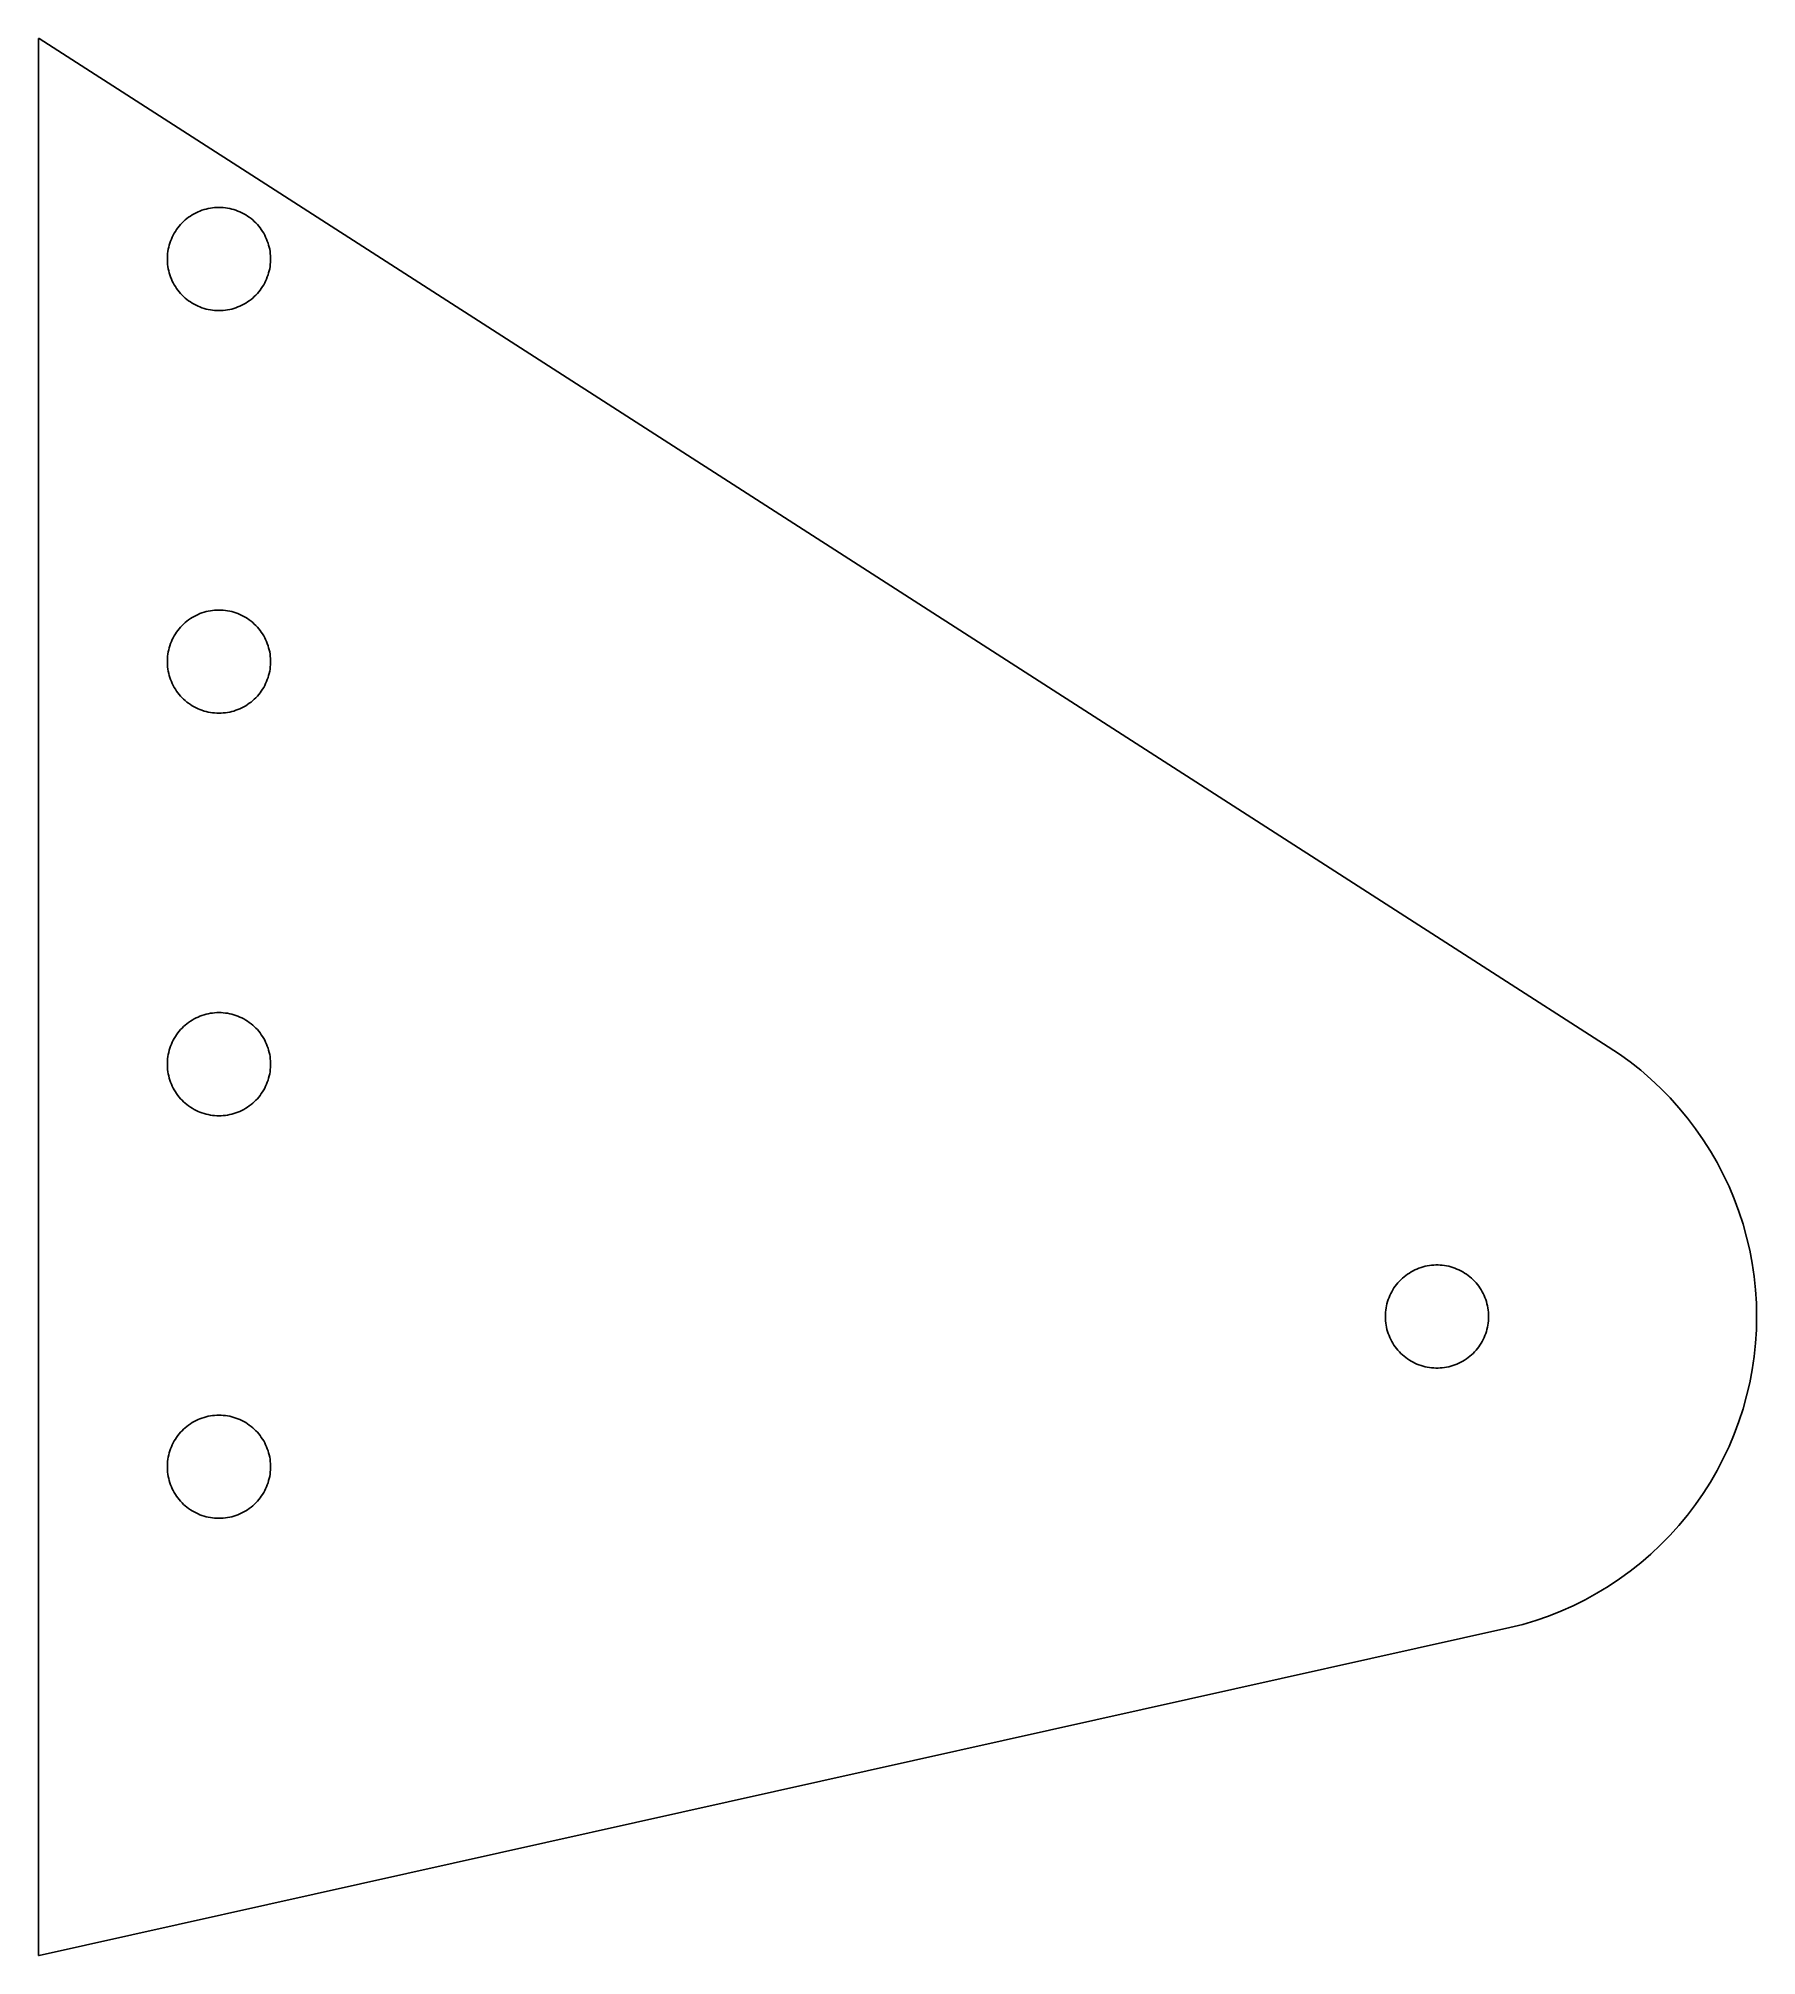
# Model space of a CAD drawing. Header units: metres. Extents: x -2.19 to 0.5, y -1 to 2.
import ezdxf

# ---------------------------------------------------------------- set-up
doc = ezdxf.new("R2010")
doc.units = ezdxf.units.M

msp = doc.modelspace()

# ---------------------------------------------------------------- linework, layer by layer
for p, q in [((-2.1865, 2), (-2.1875, 2)), ((-2.1875, 2), (-2.1875, -1)), ((0.2679, 0.4222), (-2.1865, 2)), ((-1.965, 1.7087), (-1.9627, 1.7112)), ((-1.9627, 1.7112), (-1.9603, 1.7135)), ((-1.9603, 1.7135), (-1.9578, 1.7158)), ((-1.9578, 1.7158), (-1.9551, 1.718)), ((-1.9551, 1.718), (-1.9525, 1.72)), ((-1.9525, 1.72), (-1.9497, 1.7219)), ((-1.9497, 1.7219), (-1.9468, 1.7237)), ((-1.9468, 1.7237), (-1.9439, 1.7254)), ((-1.9439, 1.7254), (-1.9409, 1.727)), ((-1.9409, 1.727), (-1.9378, 1.7285)), ((-1.9378, 1.7285), (-1.9347, 1.7297)), ((-1.9347, 1.7297), (-1.9316, 1.7309)), ((-1.9316, 1.7309), (-1.9283, 1.732)), ((-1.9283, 1.732), (-1.9251, 1.7329)), ((-1.9251, 1.7329), (-1.9218, 1.7337)), ((-1.9218, 1.7337), (-1.9185, 1.7343)), ((-1.9185, 1.7343), (-1.9151, 1.7348)), ((-1.9151, 1.7348), (-1.9118, 1.7351)), ((-1.9118, 1.7351), (-1.9084, 1.7353)), ((-1.9084, 1.7353), (-1.905, 1.7354)), ((-1.905, 1.7354), (-1.9016, 1.7353)), ((-1.9016, 1.7353), (-1.8982, 1.7351)), ((-1.8982, 1.7351), (-1.8949, 1.7348)), ((-1.8949, 1.7348), (-1.8916, 1.7343)), ((-1.8916, 1.7343), (-1.8882, 1.7337)), ((-1.8882, 1.7337), (-1.8849, 1.7329)), ((-1.8849, 1.7329), (-1.8817, 1.732)), ((-1.8817, 1.732), (-1.8785, 1.7309)), ((-1.8785, 1.7309), (-1.8753, 1.7297)), ((-1.8753, 1.7297), (-1.8722, 1.7285)), ((-1.8722, 1.7285), (-1.8691, 1.727)), ((-1.8691, 1.727), (-1.8661, 1.7254)), ((-1.8661, 1.7254), (-1.8632, 1.7237)), ((-1.8632, 1.7237), (-1.8603, 1.7219)), ((-1.8603, 1.7219), (-1.8576, 1.72)), ((-1.8576, 1.72), (-1.8549, 1.718)), ((-1.8549, 1.718), (-1.8523, 1.7158)), ((-1.8523, 1.7158), (-1.8498, 1.7135)), ((-1.8498, 1.7135), (-1.8474, 1.7112)), ((-1.8474, 1.7112), (-1.845, 1.7087)), ((-1.9818, 1.6797), (-1.9807, 1.6828)), ((-1.9807, 1.6828), (-1.9794, 1.686)), ((-1.9794, 1.686), (-1.978, 1.6891)), ((-1.978, 1.6891), (-1.9765, 1.6921)), ((-1.9765, 1.6921), (-1.9749, 1.6951)), ((-1.9749, 1.6951), (-1.9732, 1.698)), ((-1.9732, 1.698), (-1.9713, 1.7008)), ((-1.9713, 1.7008), (-1.9693, 1.7035)), ((-1.9693, 1.7035), (-1.9672, 1.7062)), ((-1.9672, 1.7062), (-1.965, 1.7087)), ((-1.845, 1.7087), (-1.8428, 1.7062)), ((-1.8428, 1.7062), (-1.8407, 1.7035)), ((-1.8407, 1.7035), (-1.8388, 1.7008)), ((-1.8388, 1.7008), (-1.8369, 1.698)), ((-1.8369, 1.698), (-1.8351, 1.6951)), ((-1.8351, 1.6951), (-1.8335, 1.6921)), ((-1.8335, 1.6921), (-1.832, 1.6891)), ((-1.832, 1.6891), (-1.8306, 1.686)), ((-1.8306, 1.686), (-1.8294, 1.6828)), ((-1.8294, 1.6828), (-1.8282, 1.6797)), ((-1.9857, 1.6564), (-1.9856, 1.6598)), ((-1.9857, 1.653), (-1.9857, 1.6564)), ((-1.9856, 1.6496), (-1.9857, 1.653)), ((-1.9856, 1.6598), (-1.9853, 1.6631)), ((-1.9853, 1.6631), (-1.9849, 1.6665)), ((-1.9849, 1.6665), (-1.9843, 1.6699)), ((-1.9843, 1.6699), (-1.9836, 1.6731)), ((-1.9836, 1.6731), (-1.9827, 1.6764)), ((-1.9827, 1.6764), (-1.9818, 1.6797)), ((-1.8282, 1.6797), (-1.8273, 1.6764)), ((-1.8273, 1.6764), (-1.8264, 1.6731)), ((-1.8264, 1.6731), (-1.8257, 1.6699)), ((-1.8257, 1.6699), (-1.8252, 1.6665)), ((-1.8252, 1.6665), (-1.8248, 1.6631)), ((-1.8248, 1.6631), (-1.8245, 1.6598)), ((-1.8245, 1.6598), (-1.8243, 1.6564)), ((-1.8243, 1.653), (-1.8245, 1.6496)), ((-1.8243, 1.6564), (-1.8243, 1.653)), ((-1.9853, 1.6463), (-1.9856, 1.6496)), ((-1.9849, 1.6429), (-1.9853, 1.6463)), ((-1.9843, 1.6396), (-1.9849, 1.6429)), ((-1.9836, 1.6363), (-1.9843, 1.6396)), ((-1.9827, 1.633), (-1.9836, 1.6363)), ((-1.9818, 1.6298), (-1.9827, 1.633)), ((-1.9807, 1.6266), (-1.9818, 1.6298)), ((-1.9794, 1.6234), (-1.9807, 1.6266)), ((-1.978, 1.6203), (-1.9794, 1.6234)), ((-1.9765, 1.6173), (-1.978, 1.6203)), ((-1.832, 1.6203), (-1.8335, 1.6173)), ((-1.8306, 1.6234), (-1.832, 1.6203)), ((-1.8294, 1.6266), (-1.8306, 1.6234)), ((-1.8282, 1.6298), (-1.8294, 1.6266)), ((-1.8273, 1.633), (-1.8282, 1.6298)), ((-1.8264, 1.6363), (-1.8273, 1.633)), ((-1.8257, 1.6396), (-1.8264, 1.6363)), ((-1.8252, 1.6429), (-1.8257, 1.6396)), ((-1.8248, 1.6463), (-1.8252, 1.6429)), ((-1.8245, 1.6496), (-1.8248, 1.6463)), ((-1.9749, 1.6144), (-1.9765, 1.6173)), ((-1.9732, 1.6115), (-1.9749, 1.6144)), ((-1.9713, 1.6087), (-1.9732, 1.6115)), ((-1.9693, 1.6059), (-1.9713, 1.6087)), ((-1.9672, 1.6033), (-1.9693, 1.6059)), ((-1.965, 1.6007), (-1.9672, 1.6033)), ((-1.9627, 1.5982), (-1.965, 1.6007)), ((-1.9603, 1.5959), (-1.9627, 1.5982)), ((-1.9578, 1.5936), (-1.9603, 1.5959)), ((-1.9551, 1.5915), (-1.9578, 1.5936)), ((-1.9525, 1.5894), (-1.9551, 1.5915)), ((-1.8549, 1.5915), (-1.8576, 1.5894)), ((-1.8523, 1.5936), (-1.8549, 1.5915)), ((-1.8498, 1.5959), (-1.8523, 1.5936)), ((-1.8474, 1.5982), (-1.8498, 1.5959)), ((-1.845, 1.6007), (-1.8474, 1.5982)), ((-1.8428, 1.6033), (-1.845, 1.6007)), ((-1.8407, 1.6059), (-1.8428, 1.6033)), ((-1.8388, 1.6087), (-1.8407, 1.6059)), ((-1.8369, 1.6115), (-1.8388, 1.6087)), ((-1.8351, 1.6144), (-1.8369, 1.6115)), ((-1.8335, 1.6173), (-1.8351, 1.6144)), ((-1.9497, 1.5875), (-1.9525, 1.5894)), ((-1.9468, 1.5857), (-1.9497, 1.5875)), ((-1.9439, 1.584), (-1.9468, 1.5857)), ((-1.9409, 1.5824), (-1.9439, 1.584)), ((-1.9378, 1.581), (-1.9409, 1.5824)), ((-1.9347, 1.5797), (-1.9378, 1.581)), ((-1.9316, 1.5785), (-1.9347, 1.5797)), ((-1.9283, 1.5775), (-1.9316, 1.5785)), ((-1.9251, 1.5765), (-1.9283, 1.5775)), ((-1.9218, 1.5758), (-1.9251, 1.5765)), ((-1.9185, 1.5751), (-1.9218, 1.5758)), ((-1.9151, 1.5747), (-1.9185, 1.5751)), ((-1.9118, 1.5743), (-1.9151, 1.5747)), ((-1.9084, 1.5741), (-1.9118, 1.5743)), ((-1.905, 1.574), (-1.9084, 1.5741)), ((-1.9016, 1.5741), (-1.905, 1.574)), ((-1.8982, 1.5743), (-1.9016, 1.5741)), ((-1.8949, 1.5747), (-1.8982, 1.5743)), ((-1.8916, 1.5751), (-1.8949, 1.5747)), ((-1.8882, 1.5758), (-1.8916, 1.5751)), ((-1.8849, 1.5765), (-1.8882, 1.5758)), ((-1.8817, 1.5775), (-1.8849, 1.5765)), ((-1.8785, 1.5785), (-1.8817, 1.5775)), ((-1.8753, 1.5797), (-1.8785, 1.5785)), ((-1.8722, 1.581), (-1.8753, 1.5797)), ((-1.8691, 1.5824), (-1.8722, 1.581)), ((-1.8661, 1.584), (-1.8691, 1.5824)), ((-1.8632, 1.5857), (-1.8661, 1.584)), ((-1.8603, 1.5875), (-1.8632, 1.5857)), ((-1.8576, 1.5894), (-1.8603, 1.5875)), ((-1.965, 1.0788), (-1.9627, 1.0813)), ((-1.9627, 1.0813), (-1.9603, 1.0836)), ((-1.9603, 1.0836), (-1.9578, 1.0859)), ((-1.9578, 1.0859), (-1.9551, 1.088)), ((-1.9551, 1.088), (-1.9525, 1.0901)), ((-1.9525, 1.0901), (-1.9497, 1.092)), ((-1.9497, 1.092), (-1.9468, 1.0938)), ((-1.9468, 1.0938), (-1.9439, 1.0955)), ((-1.9439, 1.0955), (-1.9409, 1.0971)), ((-1.9409, 1.0971), (-1.9378, 1.0985)), ((-1.9378, 1.0985), (-1.9347, 1.0998)), ((-1.9347, 1.0998), (-1.9316, 1.101)), ((-1.9316, 1.101), (-1.9283, 1.1021)), ((-1.9283, 1.1021), (-1.9251, 1.103)), ((-1.9251, 1.103), (-1.9218, 1.1037)), ((-1.9218, 1.1037), (-1.9185, 1.1044)), ((-1.9185, 1.1044), (-1.9151, 1.1049)), ((-1.9151, 1.1049), (-1.9118, 1.1052)), ((-1.9118, 1.1052), (-1.9084, 1.1054)), ((-1.9084, 1.1054), (-1.905, 1.1055)), ((-1.905, 1.1055), (-1.9016, 1.1054)), ((-1.9016, 1.1054), (-1.8982, 1.1052)), ((-1.8982, 1.1052), (-1.8949, 1.1049)), ((-1.8949, 1.1049), (-1.8916, 1.1044)), ((-1.8916, 1.1044), (-1.8882, 1.1037)), ((-1.8882, 1.1037), (-1.8849, 1.103)), ((-1.8849, 1.103), (-1.8817, 1.1021)), ((-1.8817, 1.1021), (-1.8785, 1.101)), ((-1.8785, 1.101), (-1.8753, 1.0998)), ((-1.8753, 1.0998), (-1.8722, 1.0985)), ((-1.8722, 1.0985), (-1.8691, 1.0971)), ((-1.8691, 1.0971), (-1.8661, 1.0955)), ((-1.8661, 1.0955), (-1.8632, 1.0938)), ((-1.8632, 1.0938), (-1.8603, 1.092)), ((-1.8603, 1.092), (-1.8576, 1.0901)), ((-1.8576, 1.0901), (-1.8549, 1.088)), ((-1.8549, 1.088), (-1.8523, 1.0859)), ((-1.8523, 1.0859), (-1.8498, 1.0836)), ((-1.8498, 1.0836), (-1.8474, 1.0813)), ((-1.8474, 1.0813), (-1.845, 1.0788)), ((-1.9818, 1.0497), (-1.9807, 1.0529)), ((-1.9807, 1.0529), (-1.9794, 1.0561)), ((-1.9794, 1.0561), (-1.978, 1.0592)), ((-1.978, 1.0592), (-1.9765, 1.0622)), ((-1.9765, 1.0622), (-1.9749, 1.0652)), ((-1.9749, 1.0652), (-1.9732, 1.068)), ((-1.9732, 1.068), (-1.9713, 1.0709)), ((-1.9713, 1.0709), (-1.9693, 1.0736)), ((-1.9693, 1.0736), (-1.9672, 1.0762)), ((-1.9672, 1.0762), (-1.965, 1.0788)), ((-1.845, 1.0788), (-1.8428, 1.0762)), ((-1.8428, 1.0762), (-1.8407, 1.0736)), ((-1.8407, 1.0736), (-1.8388, 1.0709)), ((-1.8388, 1.0709), (-1.8369, 1.068)), ((-1.8369, 1.068), (-1.8351, 1.0652)), ((-1.8351, 1.0652), (-1.8335, 1.0622)), ((-1.8335, 1.0622), (-1.832, 1.0592)), ((-1.832, 1.0592), (-1.8306, 1.0561)), ((-1.8306, 1.0561), (-1.8294, 1.0529)), ((-1.8294, 1.0529), (-1.8282, 1.0497)), ((-1.9857, 1.0265), (-1.9856, 1.0299)), ((-1.9857, 1.0231), (-1.9857, 1.0265)), ((-1.9856, 1.0197), (-1.9857, 1.0231)), ((-1.9856, 1.0299), (-1.9853, 1.0332)), ((-1.9853, 1.0332), (-1.9849, 1.0366)), ((-1.9849, 1.0366), (-1.9843, 1.0399)), ((-1.9843, 1.0399), (-1.9836, 1.0432)), ((-1.9836, 1.0432), (-1.9827, 1.0465)), ((-1.9827, 1.0465), (-1.9818, 1.0497)), ((-1.8282, 1.0497), (-1.8273, 1.0465)), ((-1.8273, 1.0465), (-1.8264, 1.0432)), ((-1.8264, 1.0432), (-1.8257, 1.0399)), ((-1.8257, 1.0399), (-1.8252, 1.0366)), ((-1.8252, 1.0366), (-1.8248, 1.0332)), ((-1.8248, 1.0332), (-1.8245, 1.0299)), ((-1.8245, 1.0299), (-1.8243, 1.0265)), ((-1.8243, 1.0231), (-1.8245, 1.0197)), ((-1.8243, 1.0265), (-1.8243, 1.0231)), ((-1.9853, 1.0164), (-1.9856, 1.0197)), ((-1.9849, 1.013), (-1.9853, 1.0164)), ((-1.9843, 1.0097), (-1.9849, 1.013)), ((-1.9836, 1.0064), (-1.9843, 1.0097)), ((-1.9827, 1.0031), (-1.9836, 1.0064)), ((-1.9818, 0.9998), (-1.9827, 1.0031)), ((-1.9807, 0.9967), (-1.9818, 0.9998)), ((-1.9794, 0.9935), (-1.9807, 0.9967)), ((-1.978, 0.9904), (-1.9794, 0.9935)), ((-1.9765, 0.9874), (-1.978, 0.9904)), ((-1.832, 0.9904), (-1.8335, 0.9874)), ((-1.8306, 0.9935), (-1.832, 0.9904)), ((-1.8294, 0.9967), (-1.8306, 0.9935)), ((-1.8282, 0.9998), (-1.8294, 0.9967)), ((-1.8273, 1.0031), (-1.8282, 0.9998)), ((-1.8264, 1.0064), (-1.8273, 1.0031)), ((-1.8257, 1.0097), (-1.8264, 1.0064)), ((-1.8252, 1.013), (-1.8257, 1.0097)), ((-1.8248, 1.0164), (-1.8252, 1.013)), ((-1.8245, 1.0197), (-1.8248, 1.0164)), ((-1.9749, 0.9844), (-1.9765, 0.9874)), ((-1.9732, 0.9816), (-1.9749, 0.9844)), ((-1.9713, 0.9787), (-1.9732, 0.9816)), ((-1.9693, 0.976), (-1.9713, 0.9787)), ((-1.9672, 0.9733), (-1.9693, 0.976)), ((-1.965, 0.9708), (-1.9672, 0.9733)), ((-1.9627, 0.9683), (-1.965, 0.9708)), ((-1.9603, 0.966), (-1.9627, 0.9683)), ((-1.9578, 0.9637), (-1.9603, 0.966)), ((-1.9551, 0.9615), (-1.9578, 0.9637)), ((-1.9525, 0.9595), (-1.9551, 0.9615)), ((-1.8549, 0.9615), (-1.8576, 0.9595)), ((-1.8523, 0.9637), (-1.8549, 0.9615)), ((-1.8498, 0.966), (-1.8523, 0.9637)), ((-1.8474, 0.9683), (-1.8498, 0.966)), ((-1.845, 0.9708), (-1.8474, 0.9683)), ((-1.8428, 0.9733), (-1.845, 0.9708)), ((-1.8407, 0.976), (-1.8428, 0.9733)), ((-1.8388, 0.9787), (-1.8407, 0.976)), ((-1.8369, 0.9816), (-1.8388, 0.9787)), ((-1.8351, 0.9844), (-1.8369, 0.9816)), ((-1.8335, 0.9874), (-1.8351, 0.9844)), ((-1.9497, 0.9576), (-1.9525, 0.9595)), ((-1.9468, 0.9558), (-1.9497, 0.9576)), ((-1.9439, 0.9541), (-1.9468, 0.9558)), ((-1.9409, 0.9525), (-1.9439, 0.9541)), ((-1.9378, 0.9511), (-1.9409, 0.9525)), ((-1.9347, 0.9498), (-1.9378, 0.9511)), ((-1.9316, 0.9486), (-1.9347, 0.9498)), ((-1.9283, 0.9475), (-1.9316, 0.9486)), ((-1.9251, 0.9466), (-1.9283, 0.9475)), ((-1.9218, 0.9458), (-1.9251, 0.9466)), ((-1.9185, 0.9452), (-1.9218, 0.9458)), ((-1.9151, 0.9447), (-1.9185, 0.9452)), ((-1.9118, 0.9444), (-1.9151, 0.9447)), ((-1.9084, 0.9442), (-1.9118, 0.9444)), ((-1.905, 0.9441), (-1.9084, 0.9442)), ((-1.9016, 0.9442), (-1.905, 0.9441)), ((-1.8982, 0.9444), (-1.9016, 0.9442)), ((-1.8949, 0.9447), (-1.8982, 0.9444)), ((-1.8916, 0.9452), (-1.8949, 0.9447)), ((-1.8882, 0.9458), (-1.8916, 0.9452)), ((-1.8849, 0.9466), (-1.8882, 0.9458)), ((-1.8817, 0.9475), (-1.8849, 0.9466)), ((-1.8785, 0.9486), (-1.8817, 0.9475)), ((-1.8753, 0.9498), (-1.8785, 0.9486)), ((-1.8722, 0.9511), (-1.8753, 0.9498)), ((-1.8691, 0.9525), (-1.8722, 0.9511)), ((-1.8661, 0.9541), (-1.8691, 0.9525)), ((-1.8632, 0.9558), (-1.8661, 0.9541)), ((-1.8603, 0.9576), (-1.8632, 0.9558)), ((-1.8576, 0.9595), (-1.8603, 0.9576)), ((-1.965, 0.4489), (-1.9627, 0.4513)), ((-1.9627, 0.4513), (-1.9603, 0.4537)), ((-1.9603, 0.4537), (-1.9578, 0.456)), ((-1.9578, 0.456), (-1.9551, 0.4581)), ((-1.9551, 0.4581), (-1.9525, 0.4602)), ((-1.9525, 0.4602), (-1.9497, 0.4621)), ((-1.9497, 0.4621), (-1.9468, 0.4639)), ((-1.9468, 0.4639), (-1.9439, 0.4656)), ((-1.9439, 0.4656), (-1.9409, 0.4672)), ((-1.9409, 0.4672), (-1.9378, 0.4686)), ((-1.9378, 0.4686), (-1.9347, 0.4699)), ((-1.9347, 0.4699), (-1.9316, 0.4711)), ((-1.9316, 0.4711), (-1.9283, 0.4721)), ((-1.9283, 0.4721), (-1.9251, 0.4731)), ((-1.9251, 0.4731), (-1.9218, 0.4738)), ((-1.9218, 0.4738), (-1.9185, 0.4745)), ((-1.9185, 0.4745), (-1.9151, 0.4749)), ((-1.9151, 0.4749), (-1.9118, 0.4753)), ((-1.9118, 0.4753), (-1.9084, 0.4755)), ((-1.9084, 0.4755), (-1.905, 0.4756)), ((-1.905, 0.4756), (-1.9016, 0.4755)), ((-1.9016, 0.4755), (-1.8982, 0.4753)), ((-1.8982, 0.4753), (-1.8949, 0.4749)), ((-1.8949, 0.4749), (-1.8916, 0.4745)), ((-1.8916, 0.4745), (-1.8882, 0.4738)), ((-1.8882, 0.4738), (-1.8849, 0.4731)), ((-1.8849, 0.4731), (-1.8817, 0.4721)), ((-1.8817, 0.4721), (-1.8785, 0.4711)), ((-1.8785, 0.4711), (-1.8753, 0.4699)), ((-1.8753, 0.4699), (-1.8722, 0.4686)), ((-1.8722, 0.4686), (-1.8691, 0.4672)), ((-1.8691, 0.4672), (-1.8661, 0.4656)), ((-1.8661, 0.4656), (-1.8632, 0.4639)), ((-1.8632, 0.4639), (-1.8603, 0.4621)), ((-1.8603, 0.4621), (-1.8576, 0.4602)), ((-1.8576, 0.4602), (-1.8549, 0.4581)), ((-1.8549, 0.4581), (-1.8523, 0.456)), ((-1.8523, 0.456), (-1.8498, 0.4537)), ((-1.8498, 0.4537), (-1.8474, 0.4513)), ((-1.8474, 0.4513), (-1.845, 0.4489)), ((-1.9818, 0.4198), (-1.9807, 0.423)), ((-1.9807, 0.423), (-1.9794, 0.4261)), ((-1.9794, 0.4261), (-1.978, 0.4292)), ((-1.978, 0.4292), (-1.9765, 0.4323)), ((-1.9765, 0.4323), (-1.9749, 0.4352)), ((-1.9749, 0.4352), (-1.9732, 0.4381)), ((-1.9732, 0.4381), (-1.9713, 0.4409)), ((-1.9713, 0.4409), (-1.9693, 0.4437)), ((-1.9693, 0.4437), (-1.9672, 0.4463)), ((-1.9672, 0.4463), (-1.965, 0.4489)), ((-1.845, 0.4489), (-1.8428, 0.4463)), ((-1.8428, 0.4463), (-1.8407, 0.4437)), ((-1.8407, 0.4437), (-1.8388, 0.4409)), ((-1.8388, 0.4409), (-1.8369, 0.4381)), ((-1.8369, 0.4381), (-1.8351, 0.4352)), ((-1.8351, 0.4352), (-1.8335, 0.4323)), ((-1.8335, 0.4323), (-1.832, 0.4292)), ((-1.832, 0.4292), (-1.8306, 0.4261)), ((-1.8306, 0.4261), (-1.8294, 0.423)), ((-1.8294, 0.423), (-1.8282, 0.4198)), ((0.2854, 0.4106), (0.2679, 0.4222)), ((-1.9857, 0.3966), (-1.9856, 0.3999)), ((-1.9857, 0.3932), (-1.9857, 0.3966)), ((-1.9856, 0.3898), (-1.9857, 0.3932)), ((-1.9856, 0.3999), (-1.9853, 0.4033)), ((-1.9853, 0.4033), (-1.9849, 0.4067)), ((-1.9849, 0.4067), (-1.9843, 0.41)), ((-1.9843, 0.41), (-1.9836, 0.4133)), ((-1.9836, 0.4133), (-1.9827, 0.4166)), ((-1.9827, 0.4166), (-1.9818, 0.4198)), ((-1.8282, 0.4198), (-1.8273, 0.4166)), ((-1.8273, 0.4166), (-1.8264, 0.4133)), ((-1.8264, 0.4133), (-1.8257, 0.41)), ((-1.8257, 0.41), (-1.8252, 0.4067)), ((-1.8252, 0.4067), (-1.8248, 0.4033)), ((-1.8248, 0.4033), (-1.8245, 0.3999)), ((-1.8245, 0.3999), (-1.8243, 0.3966)), ((-1.8243, 0.3932), (-1.8245, 0.3898)), ((-1.8243, 0.3966), (-1.8243, 0.3932)), ((0.3023, 0.3983), (0.2854, 0.4106)), ((0.3187, 0.3853), (0.3023, 0.3983)), ((-1.9853, 0.3864), (-1.9856, 0.3898)), ((-1.9849, 0.3831), (-1.9853, 0.3864)), ((-1.9843, 0.3797), (-1.9849, 0.3831)), ((-1.9836, 0.3765), (-1.9843, 0.3797)), ((-1.9827, 0.3732), (-1.9836, 0.3765)), ((-1.9818, 0.3699), (-1.9827, 0.3732)), ((-1.9807, 0.3667), (-1.9818, 0.3699)), ((-1.9794, 0.3636), (-1.9807, 0.3667)), ((-1.978, 0.3605), (-1.9794, 0.3636)), ((-1.9765, 0.3575), (-1.978, 0.3605)), ((-1.832, 0.3605), (-1.8335, 0.3575)), ((-1.8306, 0.3636), (-1.832, 0.3605)), ((-1.8294, 0.3667), (-1.8306, 0.3636)), ((-1.8282, 0.3699), (-1.8294, 0.3667)), ((-1.8273, 0.3732), (-1.8282, 0.3699)), ((-1.8264, 0.3765), (-1.8273, 0.3732)), ((-1.8257, 0.3797), (-1.8264, 0.3765)), ((-1.8252, 0.3831), (-1.8257, 0.3797)), ((-1.8248, 0.3864), (-1.8252, 0.3831)), ((-1.8245, 0.3898), (-1.8248, 0.3864)), ((0.3346, 0.3716), (0.3187, 0.3853)), ((0.3498, 0.3572), (0.3346, 0.3716)), ((-1.9749, 0.3545), (-1.9765, 0.3575)), ((-1.9732, 0.3516), (-1.9749, 0.3545)), ((-1.9713, 0.3488), (-1.9732, 0.3516)), ((-1.9693, 0.3461), (-1.9713, 0.3488)), ((-1.9672, 0.3434), (-1.9693, 0.3461)), ((-1.965, 0.3409), (-1.9672, 0.3434)), ((-1.9627, 0.3384), (-1.965, 0.3409)), ((-1.9603, 0.336), (-1.9627, 0.3384)), ((-1.9578, 0.3338), (-1.9603, 0.336)), ((-1.9551, 0.3316), (-1.9578, 0.3338)), ((-1.9525, 0.3296), (-1.9551, 0.3316)), ((-1.8549, 0.3316), (-1.8576, 0.3296)), ((-1.8523, 0.3338), (-1.8549, 0.3316)), ((-1.8498, 0.336), (-1.8523, 0.3338)), ((-1.8474, 0.3384), (-1.8498, 0.336)), ((-1.845, 0.3409), (-1.8474, 0.3384)), ((-1.8428, 0.3434), (-1.845, 0.3409)), ((-1.8407, 0.3461), (-1.8428, 0.3434)), ((-1.8388, 0.3488), (-1.8407, 0.3461)), ((-1.8369, 0.3516), (-1.8388, 0.3488)), ((-1.8351, 0.3545), (-1.8369, 0.3516)), ((-1.8335, 0.3575), (-1.8351, 0.3545)), ((0.3645, 0.3423), (0.3498, 0.3572)), ((0.3785, 0.3267), (0.3645, 0.3423)), ((-1.9497, 0.3277), (-1.9525, 0.3296)), ((-1.9468, 0.3258), (-1.9497, 0.3277)), ((-1.9439, 0.3241), (-1.9468, 0.3258)), ((-1.9409, 0.3226), (-1.9439, 0.3241)), ((-1.9378, 0.3211), (-1.9409, 0.3226)), ((-1.9347, 0.3198), (-1.9378, 0.3211)), ((-1.9316, 0.3186), (-1.9347, 0.3198)), ((-1.9283, 0.3176), (-1.9316, 0.3186)), ((-1.9251, 0.3167), (-1.9283, 0.3176)), ((-1.9218, 0.3159), (-1.9251, 0.3167)), ((-1.9185, 0.3153), (-1.9218, 0.3159)), ((-1.9151, 0.3148), (-1.9185, 0.3153)), ((-1.9118, 0.3145), (-1.9151, 0.3148)), ((-1.9084, 0.3142), (-1.9118, 0.3145)), ((-1.905, 0.3142), (-1.9084, 0.3142)), ((-1.9016, 0.3142), (-1.905, 0.3142)), ((-1.8982, 0.3145), (-1.9016, 0.3142)), ((-1.8949, 0.3148), (-1.8982, 0.3145)), ((-1.8916, 0.3153), (-1.8949, 0.3148)), ((-1.8882, 0.3159), (-1.8916, 0.3153)), ((-1.8849, 0.3167), (-1.8882, 0.3159)), ((-1.8817, 0.3176), (-1.8849, 0.3167)), ((-1.8785, 0.3186), (-1.8817, 0.3176)), ((-1.8753, 0.3198), (-1.8785, 0.3186)), ((-1.8722, 0.3211), (-1.8753, 0.3198)), ((-1.8691, 0.3226), (-1.8722, 0.3211)), ((-1.8661, 0.3241), (-1.8691, 0.3226)), ((-1.8632, 0.3258), (-1.8661, 0.3241)), ((-1.8603, 0.3277), (-1.8632, 0.3258)), ((-1.8576, 0.3296), (-1.8603, 0.3277)), ((0.3918, 0.3106), (0.3785, 0.3267)), ((0.4045, 0.2939), (0.3918, 0.3106)), ((0.4165, 0.2767), (0.4045, 0.2939)), ((0.4277, 0.259), (0.4165, 0.2767)), ((0.4381, 0.2409), (0.4277, 0.259)), ((0.4478, 0.2223), (0.4381, 0.2409)), ((0.4568, 0.2034), (0.4478, 0.2223)), ((0.4649, 0.1841), (0.4568, 0.2034)), ((0.4722, 0.1644), (0.4649, 0.1841)), ((0.4787, 0.1445), (0.4722, 0.1644)), ((0.4843, 0.1243), (0.4787, 0.1445)), ((0.4891, 0.1039), (0.4843, 0.1243)), ((0.493, 0.0834), (0.4891, 0.1039)), ((-0.054, 0.06), (-0.0514, 0.0622)), ((-0.0514, 0.0622), (-0.0488, 0.0643)), ((-0.0488, 0.0643), (-0.0461, 0.0663)), ((-0.0461, 0.0663), (-0.0432, 0.0681)), ((-0.0432, 0.0681), (-0.0403, 0.0699)), ((-0.0403, 0.0699), (-0.0374, 0.0715)), ((-0.0374, 0.0715), (-0.0344, 0.073)), ((-0.0344, 0.073), (-0.0313, 0.0744)), ((-0.0313, 0.0744), (-0.0281, 0.0756)), ((-0.0281, 0.0756), (-0.0249, 0.0768)), ((-0.0249, 0.0768), (-0.0217, 0.0777)), ((-0.0217, 0.0777), (-0.0184, 0.0786)), ((-0.0184, 0.0786), (-0.0151, 0.0793)), ((-0.0151, 0.0793), (-0.0118, 0.0798)), ((-0.0118, 0.0798), (-0.0084, 0.0803)), ((-0.0084, 0.0803), (-0.0051, 0.0805)), ((-0.0051, 0.0805), (-0.0017, 0.0807)), ((-0.0017, 0.0807), (0.0017, 0.0807)), ((0.0017, 0.0807), (0.0051, 0.0805)), ((0.0051, 0.0805), (0.0084, 0.0803)), ((0.0084, 0.0803), (0.0118, 0.0798)), ((0.0118, 0.0798), (0.0151, 0.0793)), ((0.0151, 0.0793), (0.0184, 0.0786)), ((0.0184, 0.0786), (0.0217, 0.0777)), ((0.0217, 0.0777), (0.0249, 0.0768)), ((0.0249, 0.0768), (0.0281, 0.0756)), ((0.0281, 0.0756), (0.0313, 0.0744)), ((0.0313, 0.0744), (0.0344, 0.073)), ((0.0344, 0.073), (0.0374, 0.0715)), ((0.0374, 0.0715), (0.0403, 0.0699)), ((0.0403, 0.0699), (0.0432, 0.0681)), ((0.0432, 0.0681), (0.0461, 0.0663)), ((0.0461, 0.0663), (0.0488, 0.0643)), ((0.0488, 0.0643), (0.0514, 0.0622)), ((0.0514, 0.0622), (0.054, 0.06)), ((0.496, 0.0627), (0.493, 0.0834)), ((0.4982, 0.0418), (0.496, 0.0627)), ((-0.075, 0.0297), (-0.0737, 0.0328)), ((-0.0737, 0.0328), (-0.0723, 0.0359)), ((-0.0723, 0.0359), (-0.0707, 0.0389)), ((-0.0707, 0.0389), (-0.069, 0.0418)), ((-0.069, 0.0418), (-0.0672, 0.0447)), ((-0.0672, 0.0447), (-0.0653, 0.0474)), ((-0.0653, 0.0474), (-0.0632, 0.0501)), ((-0.0632, 0.0501), (-0.0611, 0.0527)), ((-0.0611, 0.0527), (-0.0588, 0.0552)), ((-0.0588, 0.0552), (-0.0565, 0.0577)), ((-0.0565, 0.0577), (-0.054, 0.06)), ((0.054, 0.06), (0.0565, 0.0577)), ((0.0565, 0.0577), (0.0588, 0.0552)), ((0.0588, 0.0552), (0.0611, 0.0527)), ((0.0611, 0.0527), (0.0632, 0.0501)), ((0.0632, 0.0501), (0.0653, 0.0474)), ((0.0653, 0.0474), (0.0672, 0.0447)), ((0.0672, 0.0447), (0.069, 0.0418)), ((0.069, 0.0418), (0.0707, 0.0389)), ((0.0707, 0.0389), (0.0723, 0.0359)), ((0.0723, 0.0359), (0.0737, 0.0328)), ((0.0737, 0.0328), (0.075, 0.0297)), ((0.4996, 0.0209), (0.4982, 0.0418)), ((-0.0807, 0), (-0.0806, 0.0034)), ((-0.0806, -0.0034), (-0.0807, 0)), ((-0.0806, 0.0034), (-0.0804, 0.0067)), ((-0.0804, 0.0067), (-0.0801, 0.0101)), ((-0.0801, 0.0101), (-0.0796, 0.0135)), ((-0.0796, 0.0135), (-0.0789, 0.0168)), ((-0.0789, 0.0168), (-0.0782, 0.0201)), ((-0.0782, 0.0201), (-0.0773, 0.0233)), ((-0.0773, 0.0233), (-0.0762, 0.0265)), ((-0.0762, 0.0265), (-0.075, 0.0297)), ((0.075, 0.0297), (0.0762, 0.0265)), ((0.0762, 0.0265), (0.0773, 0.0233)), ((0.0773, 0.0233), (0.0782, 0.0201)), ((0.0782, 0.0201), (0.0789, 0.0168)), ((0.0789, 0.0168), (0.0796, 0.0135)), ((0.0796, 0.0135), (0.0801, 0.0101)), ((0.0801, 0.0101), (0.0804, 0.0067)), ((0.0804, 0.0067), (0.0806, 0.0034)), ((0.0806, 0.0034), (0.0807, 0)), ((0.0807, 0), (0.0806, -0.0034)), ((0.5, 0), (0.4996, 0.0209)), ((0.4996, -0.0209), (0.5, 0)), ((-0.0804, -0.0067), (-0.0806, -0.0034)), ((-0.0801, -0.0101), (-0.0804, -0.0067)), ((-0.0796, -0.0135), (-0.0801, -0.0101)), ((-0.0789, -0.0168), (-0.0796, -0.0135)), ((-0.0782, -0.0201), (-0.0789, -0.0168)), ((-0.0773, -0.0233), (-0.0782, -0.0201)), ((-0.0762, -0.0265), (-0.0773, -0.0233)), ((-0.075, -0.0297), (-0.0762, -0.0265)), ((-0.0737, -0.0328), (-0.075, -0.0297)), ((0.075, -0.0297), (0.0737, -0.0328)), ((0.0762, -0.0265), (0.075, -0.0297)), ((0.0773, -0.0233), (0.0762, -0.0265)), ((0.0782, -0.0201), (0.0773, -0.0233)), ((0.0789, -0.0168), (0.0782, -0.0201)), ((0.0796, -0.0135), (0.0789, -0.0168)), ((0.0801, -0.0101), (0.0796, -0.0135)), ((0.0804, -0.0067), (0.0801, -0.0101)), ((0.0806, -0.0034), (0.0804, -0.0067)), ((0.4982, -0.0418), (0.4996, -0.0209)), ((-0.0723, -0.0359), (-0.0737, -0.0328)), ((-0.0707, -0.0389), (-0.0723, -0.0359)), ((-0.069, -0.0418), (-0.0707, -0.0389)), ((-0.0672, -0.0447), (-0.069, -0.0418)), ((-0.0653, -0.0474), (-0.0672, -0.0447)), ((-0.0632, -0.0501), (-0.0653, -0.0474)), ((-0.0611, -0.0527), (-0.0632, -0.0501)), ((-0.0588, -0.0552), (-0.0611, -0.0527)), ((-0.0565, -0.0577), (-0.0588, -0.0552)), ((-0.054, -0.06), (-0.0565, -0.0577)), ((-0.0514, -0.0622), (-0.054, -0.06)), ((0.054, -0.06), (0.0514, -0.0622)), ((0.0565, -0.0577), (0.054, -0.06)), ((0.0588, -0.0552), (0.0565, -0.0577)), ((0.0611, -0.0527), (0.0588, -0.0552)), ((0.0632, -0.0501), (0.0611, -0.0527)), ((0.0653, -0.0474), (0.0632, -0.0501)), ((0.0672, -0.0447), (0.0653, -0.0474)), ((0.069, -0.0418), (0.0672, -0.0447)), ((0.0707, -0.0389), (0.069, -0.0418)), ((0.0723, -0.0359), (0.0707, -0.0389)), ((0.0737, -0.0328), (0.0723, -0.0359)), ((0.496, -0.0627), (0.4982, -0.0418)), ((-0.0488, -0.0643), (-0.0514, -0.0622)), ((-0.0461, -0.0663), (-0.0488, -0.0643)), ((-0.0432, -0.0681), (-0.0461, -0.0663)), ((-0.0403, -0.0699), (-0.0432, -0.0681)), ((-0.0374, -0.0715), (-0.0403, -0.0699)), ((-0.0344, -0.073), (-0.0374, -0.0715)), ((-0.0313, -0.0744), (-0.0344, -0.073)), ((-0.0281, -0.0756), (-0.0313, -0.0744)), ((-0.0249, -0.0768), (-0.0281, -0.0756)), ((-0.0217, -0.0777), (-0.0249, -0.0768)), ((-0.0184, -0.0786), (-0.0217, -0.0777)), ((-0.0151, -0.0793), (-0.0184, -0.0786)), ((-0.0118, -0.0798), (-0.0151, -0.0793)), ((-0.0084, -0.0803), (-0.0118, -0.0798)), ((-0.0051, -0.0805), (-0.0084, -0.0803)), ((-0.0017, -0.0807), (-0.0051, -0.0805)), ((0.0017, -0.0807), (-0.0017, -0.0807)), ((0.0051, -0.0805), (0.0017, -0.0807)), ((0.0084, -0.0803), (0.0051, -0.0805)), ((0.0118, -0.0798), (0.0084, -0.0803)), ((0.0151, -0.0793), (0.0118, -0.0798)), ((0.0184, -0.0786), (0.0151, -0.0793)), ((0.0217, -0.0777), (0.0184, -0.0786)), ((0.0249, -0.0768), (0.0217, -0.0777)), ((0.0281, -0.0756), (0.0249, -0.0768)), ((0.0313, -0.0744), (0.0281, -0.0756)), ((0.0344, -0.073), (0.0313, -0.0744)), ((0.0374, -0.0715), (0.0344, -0.073)), ((0.0403, -0.0699), (0.0374, -0.0715)), ((0.0432, -0.0681), (0.0403, -0.0699)), ((0.0461, -0.0663), (0.0432, -0.0681)), ((0.0488, -0.0643), (0.0461, -0.0663)), ((0.0514, -0.0622), (0.0488, -0.0643)), ((0.4891, -0.1039), (0.493, -0.0834)), ((0.493, -0.0834), (0.496, -0.0627)), ((0.4843, -0.1243), (0.4891, -0.1039)), ((0.4722, -0.1644), (0.4787, -0.1445)), ((0.4787, -0.1445), (0.4843, -0.1243)), ((-1.965, -0.181), (-1.9627, -0.1786)), ((-1.9627, -0.1786), (-1.9603, -0.1762)), ((-1.9603, -0.1762), (-1.9578, -0.1739)), ((-1.9578, -0.1739), (-1.9551, -0.1718)), ((-1.9551, -0.1718), (-1.9525, -0.1697)), ((-1.9525, -0.1697), (-1.9497, -0.1678)), ((-1.9497, -0.1678), (-1.9468, -0.166)), ((-1.9468, -0.166), (-1.9439, -0.1643)), ((-1.9439, -0.1643), (-1.9409, -0.1627)), ((-1.9409, -0.1627), (-1.9378, -0.1613)), ((-1.9378, -0.1613), (-1.9347, -0.16)), ((-1.9347, -0.16), (-1.9316, -0.1588)), ((-1.9316, -0.1588), (-1.9283, -0.1578)), ((-1.9283, -0.1578), (-1.9251, -0.1569)), ((-1.9251, -0.1569), (-1.9218, -0.1561)), ((-1.9218, -0.1561), (-1.9185, -0.1555)), ((-1.9185, -0.1555), (-1.9151, -0.155)), ((-1.9151, -0.155), (-1.9118, -0.1546)), ((-1.9118, -0.1546), (-1.9084, -0.1544)), ((-1.9084, -0.1544), (-1.905, -0.1543)), ((-1.905, -0.1543), (-1.9016, -0.1544)), ((-1.9016, -0.1544), (-1.8982, -0.1546)), ((-1.8982, -0.1546), (-1.8949, -0.155)), ((-1.8949, -0.155), (-1.8916, -0.1555)), ((-1.8916, -0.1555), (-1.8882, -0.1561)), ((-1.8882, -0.1561), (-1.8849, -0.1569)), ((-1.8849, -0.1569), (-1.8817, -0.1578)), ((-1.8817, -0.1578), (-1.8785, -0.1588)), ((-1.8785, -0.1588), (-1.8753, -0.16)), ((-1.8753, -0.16), (-1.8722, -0.1613)), ((-1.8722, -0.1613), (-1.8691, -0.1627)), ((-1.8691, -0.1627), (-1.8661, -0.1643)), ((-1.8661, -0.1643), (-1.8632, -0.166)), ((-1.8632, -0.166), (-1.8603, -0.1678)), ((-1.8603, -0.1678), (-1.8576, -0.1697)), ((-1.8576, -0.1697), (-1.8549, -0.1718)), ((-1.8549, -0.1718), (-1.8523, -0.1739)), ((-1.8523, -0.1739), (-1.8498, -0.1762)), ((-1.8498, -0.1762), (-1.8474, -0.1786)), ((-1.8474, -0.1786), (-1.845, -0.181)), ((0.4649, -0.1841), (0.4722, -0.1644)), ((-1.9818, -0.2101), (-1.9807, -0.2069)), ((-1.9807, -0.2069), (-1.9794, -0.2038)), ((-1.9794, -0.2038), (-1.978, -0.2007)), ((-1.978, -0.2007), (-1.9765, -0.1976)), ((-1.9765, -0.1976), (-1.9749, -0.1947)), ((-1.9749, -0.1947), (-1.9732, -0.1918)), ((-1.9732, -0.1918), (-1.9713, -0.189)), ((-1.9713, -0.189), (-1.9693, -0.1862)), ((-1.9693, -0.1862), (-1.9672, -0.1836)), ((-1.9672, -0.1836), (-1.965, -0.181)), ((-1.845, -0.181), (-1.8428, -0.1836)), ((-1.8428, -0.1836), (-1.8407, -0.1862)), ((-1.8407, -0.1862), (-1.8388, -0.189)), ((-1.8388, -0.189), (-1.8369, -0.1918)), ((-1.8369, -0.1918), (-1.8351, -0.1947)), ((-1.8351, -0.1947), (-1.8335, -0.1976)), ((-1.8335, -0.1976), (-1.832, -0.2007)), ((-1.832, -0.2007), (-1.8306, -0.2038)), ((-1.8306, -0.2038), (-1.8294, -0.2069)), ((-1.8294, -0.2069), (-1.8282, -0.2101)), ((0.4478, -0.2223), (0.4568, -0.2034)), ((0.4568, -0.2034), (0.4649, -0.1841)), ((-1.9857, -0.2333), (-1.9856, -0.23)), ((-1.9857, -0.2367), (-1.9857, -0.2333)), ((-1.9856, -0.2401), (-1.9857, -0.2367)), ((-1.9856, -0.23), (-1.9853, -0.2266)), ((-1.9853, -0.2266), (-1.9849, -0.2232)), ((-1.9849, -0.2232), (-1.9843, -0.2199)), ((-1.9843, -0.2199), (-1.9836, -0.2166)), ((-1.9836, -0.2166), (-1.9827, -0.2133)), ((-1.9827, -0.2133), (-1.9818, -0.2101)), ((-1.8282, -0.2101), (-1.8273, -0.2133)), ((-1.8273, -0.2133), (-1.8264, -0.2166)), ((-1.8264, -0.2166), (-1.8257, -0.2199)), ((-1.8257, -0.2199), (-1.8252, -0.2232)), ((-1.8252, -0.2232), (-1.8248, -0.2266)), ((-1.8248, -0.2266), (-1.8245, -0.23)), ((-1.8245, -0.23), (-1.8243, -0.2333)), ((-1.8243, -0.2367), (-1.8245, -0.2401)), ((-1.8243, -0.2333), (-1.8243, -0.2367)), ((0.4381, -0.2409), (0.4478, -0.2223)), ((-1.9853, -0.2435), (-1.9856, -0.2401)), ((-1.9849, -0.2468), (-1.9853, -0.2435)), ((-1.9843, -0.2502), (-1.9849, -0.2468)), ((-1.9836, -0.2535), (-1.9843, -0.2502)), ((-1.9827, -0.2567), (-1.9836, -0.2535)), ((-1.9818, -0.26), (-1.9827, -0.2567)), ((-1.9807, -0.2632), (-1.9818, -0.26)), ((-1.9794, -0.2663), (-1.9807, -0.2632)), ((-1.978, -0.2694), (-1.9794, -0.2663)), ((-1.9765, -0.2724), (-1.978, -0.2694)), ((-1.832, -0.2694), (-1.8335, -0.2724)), ((-1.8306, -0.2663), (-1.832, -0.2694)), ((-1.8294, -0.2632), (-1.8306, -0.2663)), ((-1.8282, -0.26), (-1.8294, -0.2632)), ((-1.8273, -0.2567), (-1.8282, -0.26)), ((-1.8264, -0.2535), (-1.8273, -0.2567)), ((-1.8257, -0.2502), (-1.8264, -0.2535)), ((-1.8252, -0.2468), (-1.8257, -0.2502)), ((-1.8248, -0.2435), (-1.8252, -0.2468)), ((-1.8245, -0.2401), (-1.8248, -0.2435)), ((0.4165, -0.2767), (0.4277, -0.259)), ((0.4277, -0.259), (0.4381, -0.2409)), ((-1.9749, -0.2754), (-1.9765, -0.2724)), ((-1.9732, -0.2783), (-1.9749, -0.2754)), ((-1.9713, -0.2811), (-1.9732, -0.2783)), ((-1.9693, -0.2838), (-1.9713, -0.2811)), ((-1.9672, -0.2865), (-1.9693, -0.2838)), ((-1.965, -0.289), (-1.9672, -0.2865)), ((-1.9627, -0.2915), (-1.965, -0.289)), ((-1.9603, -0.2939), (-1.9627, -0.2915)), ((-1.9578, -0.2961), (-1.9603, -0.2939)), ((-1.9551, -0.2983), (-1.9578, -0.2961)), ((-1.9525, -0.3003), (-1.9551, -0.2983)), ((-1.8549, -0.2983), (-1.8576, -0.3003)), ((-1.8523, -0.2961), (-1.8549, -0.2983)), ((-1.8498, -0.2939), (-1.8523, -0.2961)), ((-1.8474, -0.2915), (-1.8498, -0.2939)), ((-1.845, -0.289), (-1.8474, -0.2915)), ((-1.8428, -0.2865), (-1.845, -0.289)), ((-1.8407, -0.2838), (-1.8428, -0.2865)), ((-1.8388, -0.2811), (-1.8407, -0.2838)), ((-1.8369, -0.2783), (-1.8388, -0.2811)), ((-1.8351, -0.2754), (-1.8369, -0.2783)), ((-1.8335, -0.2724), (-1.8351, -0.2754)), ((0.3918, -0.3106), (0.4045, -0.2939)), ((0.4045, -0.2939), (0.4165, -0.2767)), ((-1.9497, -0.3023), (-1.9525, -0.3003)), ((-1.9468, -0.3041), (-1.9497, -0.3023)), ((-1.9439, -0.3058), (-1.9468, -0.3041)), ((-1.9409, -0.3073), (-1.9439, -0.3058)), ((-1.9378, -0.3088), (-1.9409, -0.3073)), ((-1.9347, -0.3101), (-1.9378, -0.3088)), ((-1.9316, -0.3112), (-1.9347, -0.3101)), ((-1.9283, -0.3123), (-1.9316, -0.3112)), ((-1.9251, -0.3132), (-1.9283, -0.3123)), ((-1.9218, -0.314), (-1.9251, -0.3132)), ((-1.9185, -0.3146), (-1.9218, -0.314)), ((-1.9151, -0.3151), (-1.9185, -0.3146)), ((-1.9118, -0.3155), (-1.9151, -0.3151)), ((-1.9084, -0.3157), (-1.9118, -0.3155)), ((-1.905, -0.3157), (-1.9084, -0.3157)), ((-1.9016, -0.3157), (-1.905, -0.3157)), ((-1.8982, -0.3155), (-1.9016, -0.3157)), ((-1.8949, -0.3151), (-1.8982, -0.3155)), ((-1.8916, -0.3146), (-1.8949, -0.3151)), ((-1.8882, -0.314), (-1.8916, -0.3146)), ((-1.8849, -0.3132), (-1.8882, -0.314)), ((-1.8817, -0.3123), (-1.8849, -0.3132)), ((-1.8785, -0.3112), (-1.8817, -0.3123)), ((-1.8753, -0.3101), (-1.8785, -0.3112)), ((-1.8722, -0.3088), (-1.8753, -0.3101)), ((-1.8691, -0.3073), (-1.8722, -0.3088)), ((-1.8661, -0.3058), (-1.8691, -0.3073)), ((-1.8632, -0.3041), (-1.8661, -0.3058)), ((-1.8603, -0.3023), (-1.8632, -0.3041)), ((-1.8576, -0.3003), (-1.8603, -0.3023)), ((0.3645, -0.3423), (0.3785, -0.3267)), ((0.3785, -0.3267), (0.3918, -0.3106)), ((0.3346, -0.3716), (0.3498, -0.3572)), ((0.3498, -0.3572), (0.3645, -0.3423)), ((0.3023, -0.3983), (0.3187, -0.3853)), ((0.3187, -0.3853), (0.3346, -0.3716)), ((0.2679, -0.4222), (0.2854, -0.4106)), ((0.2854, -0.4106), (0.3023, -0.3983)), ((0.2129, -0.4524), (0.2316, -0.4431)), ((0.2316, -0.4431), (0.25, -0.433)), ((0.25, -0.433), (0.2679, -0.4222)), ((0.1344, -0.4816), (0.1545, -0.4755)), ((0.1545, -0.4755), (0.1743, -0.4686)), ((0.1743, -0.4686), (0.1938, -0.4609)), ((0.1938, -0.4609), (0.2129, -0.4524)), ((-2.1865, -1), (0.1142, -0.4868)), ((0.1142, -0.4868), (0.1344, -0.4816)), ((-2.1875, -1), (-2.1865, -1))]:
    msp.add_line(p, q)

doc.saveas('drawing.dxf')
